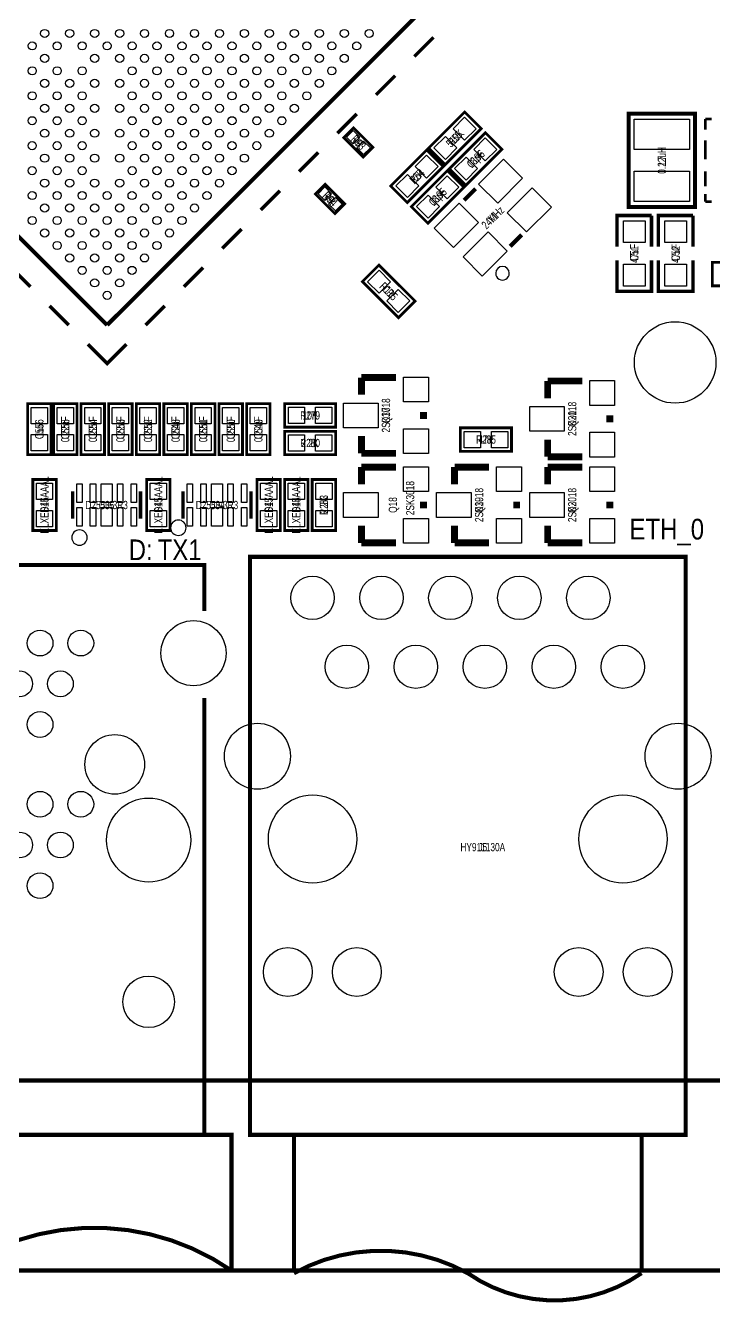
# Model space of a CAD drawing. Extents: x 0 to 125, y -10 to 88.
# Drawn here: x 30.42 to 55.75, y -8.18 to 38.88 of the extents above; entities that cross this region are included whole.
import ezdxf
from ezdxf.enums import TextEntityAlignment as Align

# ---------------------------------------------------------------- set-up
doc = ezdxf.new("R2010")
doc.units = 0
for name, color, linetype in [('BG_OUTLINE', 12, 'CONTINUOUS'), ('BG_SILKSCREEN_TOP', 7, 'CONTINUOUS'), ('CV_SILKSCREEN_TOP', 52, 'CONTINUOUS'), ('PG_SILKSCREEN_TOP', 7, 'CONTINUOUS'), ('PIN_TOP', 92, 'CONTINUOUS'), ('RD_SILKSCREEN_TOP', 12, 'CONTINUOUS')]:
    doc.layers.add(name, color=color, linetype=linetype)

msp = doc.modelspace()

# ---------------------------------------------------------------- linework, layer by layer
at = {"layer": 'BG_OUTLINE', "const_width": 0.1524}
for points in [[(125.000004, 77.0001), (125.000004, 2.999994, -0.414214), (122.00001, 0), (2.999994, 0, -0.414214), (0, 2.999994), (0, 77.0001, -0.414214), (2.999994, 80.000094), (122.00001, 80.000094, -0.414214), (125.000004, 77.0001)], [(122.00001, 0), (122.00001, -1.499997), (125.000004, -1.499997), (125.000004, -4.99999, -0.414214), (123.000008, -6.999986), (1.999996, -6.999986, -0.414214), (0, -4.99999), (0, -1.499997), (2.999994, -1.499997), (2.999994, 0)]]:
    msp.add_lwpolyline(points, format="xyb", dxfattribs=at)
at = {"layer": 'PG_SILKSCREEN_TOP'}
for points, const_width in [([(33.419847, 27.839518), (17.156379, 44.102985)], 0.150089), ([(49.683314, 44.102985), (33.419847, 27.839518)], 0.150089), ([(44.73354, 37.739015), (45.440651, 38.446126)], 0.127), ([(43.319344, 36.324819), (44.026455, 37.031905)], 0.127), ([(45.258126, 34.362593), (46.587207, 35.691674), (47.197874, 35.081007), (45.868793, 33.751926), (45.258126, 34.362593)], 0.1016), ([(41.905123, 34.910598), (42.612234, 35.617709)], 0.127), ([(52.62499, 35.627818), (52.62499, 32.190182), (55.065168, 32.190182), (55.065168, 35.628072), (52.62499, 35.628072), (52.62499, 35.627818)], 0.1524), ([(55.444009, 35.433991), (55.444009, 35.041103)], 0.1), ([(55.444009, 35.433991), (55.676698, 35.433991)], 0.1), ([(42.13319, 34.749003), (42.851603, 34.03059), (43.21081, 34.389797), (42.492397, 35.10821), (42.13319, 34.749003)], 0.1016), ([(46.020126, 33.600593), (47.349207, 34.929674), (47.959874, 34.319007), (46.630793, 32.989926), (46.020126, 33.600593)], 0.1016), ([(43.861126, 32.965593), (45.190207, 34.294674), (45.800874, 33.684007), (44.471793, 32.354926), (43.861126, 32.965593)], 0.1016), ([(55.444009, 33.950097), (55.444009, 34.650096)], 0.1), ([(40.490927, 33.496377), (41.198013, 34.203488)], 0.127), ([(46.562874, 32.922007), (45.233793, 31.592926), (44.623126, 32.203593), (45.952207, 33.532674), (46.562874, 32.922007)], 0.1016), ([(55.444009, 32.947788), (55.444009, 33.504607)], 0.1), ([(41.09179, 32.666203), (41.810203, 31.94779), (42.16941, 32.306997), (41.450997, 33.02541), (41.09179, 32.666203)], 0.1016), ([(39.076706, 32.082181), (39.783817, 32.789292)], 0.127), ([(46.564347, 32.437197), (46.988603, 32.861453)], 0.150012), ([(55.444009, 32.384009), (55.444009, 32.66821)], 0.1), ([(55.444009, 32.384009), (55.676698, 32.384009)], 0.1), ([(52.197, 30.734), (52.197, 31.877), (53.467, 31.877)], 0.127), ([(53.467, 31.877), (53.467, 30.734)], 0.127), ([(53.721, 30.734), (53.721, 31.877), (54.991, 31.877)], 0.127), ([(54.991, 31.877), (54.991, 30.734)], 0.127), ([(37.662485, 30.66796), (38.369596, 31.375071)], 0.127), ([(48.261397, 30.740147), (48.685653, 31.164403)], 0.150012), ([(53.467, 30.226), (53.467, 29.083), (52.197, 29.083), (52.197, 30.226)], 0.127), ([(54.991, 30.226), (54.991, 29.083), (53.721, 29.083), (53.721, 30.226)], 0.127), ([(57.5818, 29.2862), (55.7022, 29.2862), (55.7022, 30.1498), (57.5818, 30.1498), (57.5818, 29.2862)], 0.1016), ([(29.884319, 29.960849), (30.59143, 29.253739)], 0.127), ([(36.248264, 29.253739), (36.955374, 29.960849)], 0.127), ([(43.430393, 30.052874), (44.759474, 28.723793), (44.148807, 28.113126), (42.819726, 29.442207), (43.430393, 30.052874)], 0.1016), ([(31.29854, 28.546628), (32.005626, 27.839518)], 0.127), ([(34.834068, 27.839518), (35.541153, 28.546628)], 0.127), ([(34.126957, 27.132432), (33.419847, 26.425322), (32.712736, 27.132432)], 0.127), ([(42.7863, 25.273), (42.7863, 25.908)], 0.254), ([(42.7863, 25.908), (44.0563, 25.908)], 0.254), ([(49.6443, 25.146), (49.6443, 25.781)], 0.254), ([(49.6443, 25.781), (50.9143, 25.781)], 0.254), ([(31.3563, 24.9428), (31.3563, 23.0632), (30.4927, 23.0632), (30.4927, 24.9428), (31.3563, 24.9428)], 0.1016), ([(32.3088, 24.9428), (32.3088, 23.0632), (31.4452, 23.0632), (31.4452, 24.9428), (32.3088, 24.9428)], 0.1016), ([(33.3248, 24.9428), (33.3248, 23.0632), (32.4612, 23.0632), (32.4612, 24.9428), (33.3248, 24.9428)], 0.1016), ([(34.3408, 24.9428), (34.3408, 23.0632), (33.4772, 23.0632), (33.4772, 24.9428), (34.3408, 24.9428)], 0.1016), ([(35.3568, 24.9428), (35.3568, 23.0632), (34.4932, 23.0632), (34.4932, 24.9428), (35.3568, 24.9428)], 0.1016), ([(36.3728, 24.9428), (36.3728, 23.0632), (35.5092, 23.0632), (35.5092, 24.9428), (36.3728, 24.9428)], 0.1016), ([(37.3888, 24.9428), (37.3888, 23.0632), (36.5252, 23.0632), (36.5252, 24.9428), (37.3888, 24.9428)], 0.1016), ([(38.4048, 24.9428), (38.4048, 23.0632), (37.5412, 23.0632), (37.5412, 24.9428), (38.4048, 24.9428)], 0.1016), ([(39.4208, 24.9428), (39.4208, 23.0632), (38.5572, 23.0632), (38.5572, 24.9428), (39.4208, 24.9428)], 0.1016), ([(39.9542, 24.9428), (41.8338, 24.9428), (41.8338, 24.0792), (39.9542, 24.0792), (39.9542, 24.9428)], 0.1016), ([(45.0723, 24.384), (45.0723, 24.638)], 0.254), ([(51.9303, 24.257), (51.9303, 24.511)], 0.254), ([(46.4312, 24.0538), (48.3108, 24.0538), (48.3108, 23.1902), (46.4312, 23.1902), (46.4312, 24.0538)], 0.1016), ([(39.9542, 23.9268), (41.8338, 23.9268), (41.8338, 23.0632), (39.9542, 23.0632), (39.9542, 23.9268)], 0.1016), ([(42.7863, 23.749), (42.7863, 23.114)], 0.254), ([(49.6443, 23.622), (49.6443, 22.987)], 0.254), ([(42.7863, 23.114), (44.0563, 23.114)], 0.254), ([(49.6443, 22.987), (50.9143, 22.987)], 0.254), ([(42.7863, 21.971), (42.7863, 22.606)], 0.254), ([(42.7863, 22.606), (44.0563, 22.606)], 0.254), ([(46.2153, 21.971), (46.2153, 22.606)], 0.254), ([(46.2153, 22.606), (47.4853, 22.606)], 0.254), ([(49.6443, 21.971), (49.6443, 22.606)], 0.254), ([(49.6443, 22.606), (50.9143, 22.606)], 0.254), ([(31.5468, 22.1488), (31.5468, 20.2692), (30.6832, 20.2692), (30.6832, 22.1488), (31.5468, 22.1488)], 0.1016), ([(35.7378, 22.1488), (35.7378, 20.2692), (34.8742, 20.2692), (34.8742, 22.1488), (35.7378, 22.1488)], 0.1016), ([(39.8018, 22.1488), (39.8018, 20.2692), (38.9382, 20.2692), (38.9382, 22.1488), (39.8018, 22.1488)], 0.1016), ([(40.8178, 22.1488), (40.8178, 20.2692), (39.9542, 20.2692), (39.9542, 22.1488), (40.8178, 22.1488)], 0.1016), ([(41.8338, 22.1488), (41.8338, 20.2692), (40.9702, 20.2692), (40.9702, 22.1488), (41.8338, 22.1488)], 0.1016), ([(32.151066, 21.709126), (32.151066, 20.709128)], 0.127), ([(34.650934, 21.709126), (34.650934, 20.709128)], 0.127), ([(36.215066, 21.709126), (36.215066, 20.709128)], 0.127), ([(38.714934, 21.709126), (38.714934, 20.709128)], 0.127), ([(45.0723, 21.082), (45.0723, 21.336)], 0.254), ([(48.5013, 21.082), (48.5013, 21.336)], 0.254), ([(51.9303, 21.082), (51.9303, 21.336)], 0.254), ([(42.7863, 20.447), (42.7863, 19.812)], 0.254), ([(46.2153, 20.447), (46.2153, 19.812)], 0.254), ([(49.6443, 20.447), (49.6443, 19.812)], 0.254), ([(42.7863, 19.812), (44.0563, 19.812)], 0.254), ([(46.2153, 19.812), (47.4853, 19.812)], 0.254), ([(49.6443, 19.812), (50.9143, 19.812)], 0.254), ([(54.719982, -1.999996), (54.719982, 0), (38.679984, 0), (38.679984, 19.300012), (54.719982, 19.300012), (54.719982, -1.999996), (38.679984, -1.999996), (38.679984, 0)], 0.150012), ([(37.000002, 17.299991), (37.000002, 18.999987), (18.399989, 18.999987), (18.399989, 17.199991)], 0.150012), ([(18.399989, 14.199997), (18.399989, -1.999996), (37.000002, -1.999996), (37.000002, 14.099997)], 0.150012), ([(18.399989, -1.999996), (18.399989, 0), (37.000002, 0), (37.000002, -1.999996)], 0.150012), ([(17.399991, -7.000011), (17.399991, -1.999996), (38, -1.999996), (38, -7.000011)], 0.150012), ([(53.099995, -6.999986), (53.099995, -1.999996), (40.29997, -1.999996), (40.29997, -6.999986)], 0.150012)]:
    msp.add_lwpolyline(points, dxfattribs=dict(at, const_width=const_width))
for points in [[(48.228529, 29.750182, 1), (47.728577, 29.750199, 1)], [(32.684974, 20.009612, 1), (32.11703, 20.009612, 1)], [(36.326572, 20.3708, 1), (35.758628, 20.3708, 1)]]:
    msp.add_lwpolyline(points, format="xyb", close=True, dxfattribs=at)
at = {"layer": 'PG_SILKSCREEN_TOP', "const_width": 0.150012}
for points in [[(27.899995, -7.000011, -0.31168), (38, -7.000011)], [(46.699983, -7.099986, 0.258538), (40.29997, -7.099986)], [(53.099995, -7.099986, -0.313617), (46.699983, -7.099986)]]:
    msp.add_lwpolyline(points, format="xyb", dxfattribs=at)
at = {"layer": 'PIN_TOP'}
for points in [[(46.581466, 34.651434), (46.157634, 35.075266), (46.581466, 35.499099), (47.005299, 35.075266)], [(52.832, 35.42665), (54.864, 35.42665), (54.864, 34.30905), (52.832, 34.30905)], [(42.229991, 34.763913), (42.477487, 35.011409), (42.724983, 34.763913), (42.477487, 34.516417)], [(42.619017, 34.374887), (42.866513, 34.622383), (43.114009, 34.374887), (42.866513, 34.127391)], [(45.874534, 33.944501), (45.450701, 34.368334), (45.874534, 34.792166), (46.298366, 34.368334)], [(47.343466, 33.889434), (46.919634, 34.313266), (47.343466, 34.737099), (47.767299, 34.313266)], [(45.184466, 33.254434), (44.760634, 33.678266), (45.184466, 34.102099), (45.608299, 33.678266)], [(46.636534, 33.182501), (46.212701, 33.606334), (46.636534, 34.030166), (47.060366, 33.606334)], [(47.801789, 32.331136), (47.094683, 33.038242), (48.01392, 33.957479), (48.721026, 33.250373)], [(52.832, 33.50895), (54.864, 33.50895), (54.864, 32.39135), (52.832, 32.39135)], [(44.477534, 32.547501), (44.053701, 32.971334), (44.477534, 33.395166), (44.901366, 32.971334)], [(45.946466, 33.340099), (46.370299, 32.916266), (45.946466, 32.492434), (45.522634, 32.916266)], [(41.188591, 32.681113), (41.436087, 32.928609), (41.683583, 32.681113), (41.436087, 32.433617)], [(41.577617, 32.292087), (41.825113, 32.539583), (42.072609, 32.292087), (41.825113, 32.044591)], [(45.239534, 32.633166), (45.663366, 32.209334), (45.239534, 31.785501), (44.815701, 32.209334)], [(48.862442, 31.270483), (48.155336, 31.977589), (49.074573, 32.896826), (49.781679, 32.18972)], [(46.175427, 30.704774), (45.468321, 31.41188), (46.387558, 32.331117), (47.094664, 31.624011)], [(52.43195, 31.68015), (53.23205, 31.68015), (53.23205, 30.88005), (52.43195, 30.88005)], [(53.95595, 31.68015), (54.75605, 31.68015), (54.75605, 30.88005), (53.95595, 30.88005)], [(47.23608, 29.644121), (46.528974, 30.351227), (47.448211, 31.270464), (48.155317, 30.563358)], [(43.012301, 29.436466), (43.436134, 29.860299), (43.859966, 29.436466), (43.436134, 29.012634)], [(52.43195, 30.07995), (53.23205, 30.07995), (53.23205, 29.27985), (52.43195, 29.27985)], [(53.95595, 30.07995), (54.75605, 30.07995), (54.75605, 29.27985), (53.95595, 29.27985)], [(43.719234, 28.729534), (44.143066, 29.153366), (44.566899, 28.729534), (44.143066, 28.305701)], [(45.2501, 25.0063), (44.3357, 25.0063), (44.3357, 25.9207), (45.2501, 25.9207)], [(52.1081, 24.8793), (51.1937, 24.8793), (51.1937, 25.7937), (52.1081, 25.7937)], [(43.3959, 24.0538), (42.1259, 24.0538), (42.1259, 24.9682), (43.3959, 24.9682)], [(30.624805, 24.802567), (31.224195, 24.802567), (31.224195, 24.203177), (30.624805, 24.203177)], [(31.577305, 24.802567), (32.176695, 24.802567), (32.176695, 24.203177), (31.577305, 24.203177)], [(32.593305, 24.802567), (33.192695, 24.802567), (33.192695, 24.203177), (32.593305, 24.203177)], [(33.609305, 24.802567), (34.208695, 24.802567), (34.208695, 24.203177), (33.609305, 24.203177)], [(34.625305, 24.802567), (35.224695, 24.802567), (35.224695, 24.203177), (34.625305, 24.203177)], [(35.641305, 24.802567), (36.240695, 24.802567), (36.240695, 24.203177), (35.641305, 24.203177)], [(36.657305, 24.802567), (37.256695, 24.802567), (37.256695, 24.203177), (36.657305, 24.203177)], [(37.673305, 24.802567), (38.272695, 24.802567), (38.272695, 24.203177), (37.673305, 24.203177)], [(38.689305, 24.802567), (39.288695, 24.802567), (39.288695, 24.203177), (38.689305, 24.203177)], [(40.094433, 24.211305), (40.094433, 24.810695), (40.693823, 24.810695), (40.693823, 24.211305)], [(41.094177, 24.211305), (41.094177, 24.810695), (41.693567, 24.810695), (41.693567, 24.211305)], [(50.2539, 23.9268), (48.9839, 23.9268), (48.9839, 24.8412), (50.2539, 24.8412)], [(45.2501, 23.1013), (44.3357, 23.1013), (44.3357, 24.0157), (45.2501, 24.0157)], [(30.624805, 23.802823), (31.224195, 23.802823), (31.224195, 23.203433), (30.624805, 23.203433)], [(31.577305, 23.802823), (32.176695, 23.802823), (32.176695, 23.203433), (31.577305, 23.203433)], [(32.593305, 23.802823), (33.192695, 23.802823), (33.192695, 23.203433), (32.593305, 23.203433)], [(33.609305, 23.802823), (34.208695, 23.802823), (34.208695, 23.203433), (33.609305, 23.203433)], [(34.625305, 23.802823), (35.224695, 23.802823), (35.224695, 23.203433), (34.625305, 23.203433)], [(35.641305, 23.802823), (36.240695, 23.802823), (36.240695, 23.203433), (35.641305, 23.203433)], [(36.657305, 23.802823), (37.256695, 23.802823), (37.256695, 23.203433), (36.657305, 23.203433)], [(37.673305, 23.802823), (38.272695, 23.802823), (38.272695, 23.203433), (37.673305, 23.203433)], [(38.689305, 23.802823), (39.288695, 23.802823), (39.288695, 23.203433), (38.689305, 23.203433)], [(40.094433, 23.195305), (40.094433, 23.794695), (40.693823, 23.794695), (40.693823, 23.195305)], [(41.094177, 23.195305), (41.094177, 23.794695), (41.693567, 23.794695), (41.693567, 23.195305)], [(46.571433, 23.322305), (46.571433, 23.921695), (47.170823, 23.921695), (47.170823, 23.322305)], [(47.571177, 23.322305), (47.571177, 23.921695), (48.170567, 23.921695), (48.170567, 23.322305)], [(52.1081, 22.9743), (51.1937, 22.9743), (51.1937, 23.8887), (52.1081, 23.8887)], [(45.2501, 21.7043), (44.3357, 21.7043), (44.3357, 22.6187), (45.2501, 22.6187)], [(48.6791, 21.7043), (47.7647, 21.7043), (47.7647, 22.6187), (48.6791, 22.6187)], [(52.1081, 21.7043), (51.1937, 21.7043), (51.1937, 22.6187), (52.1081, 22.6187)], [(30.815305, 22.008567), (31.414695, 22.008567), (31.414695, 21.409177), (30.815305, 21.409177)], [(32.301053, 21.306409), (32.301053, 21.986367), (32.500951, 21.986367), (32.500951, 21.306409)], [(32.801179, 21.306409), (32.801179, 21.986367), (33.001077, 21.986367), (33.001077, 21.306409)], [(33.200975, 21.306409), (33.200975, 21.986367), (33.601025, 21.986367), (33.601025, 21.306409)], [(33.800923, 21.306409), (33.800923, 21.986367), (34.000821, 21.986367), (34.000821, 21.306409)], [(34.301049, 21.306409), (34.301049, 21.986367), (34.500947, 21.986367), (34.500947, 21.306409)], [(35.006305, 22.008567), (35.605695, 22.008567), (35.605695, 21.409177), (35.006305, 21.409177)], [(36.365053, 21.306409), (36.365053, 21.986367), (36.564951, 21.986367), (36.564951, 21.306409)], [(36.865179, 21.306409), (36.865179, 21.986367), (37.065077, 21.986367), (37.065077, 21.306409)], [(37.264975, 21.306409), (37.264975, 21.986367), (37.665025, 21.986367), (37.665025, 21.306409)], [(37.864923, 21.306409), (37.864923, 21.986367), (38.064821, 21.986367), (38.064821, 21.306409)], [(38.365049, 21.306409), (38.365049, 21.986367), (38.564947, 21.986367), (38.564947, 21.306409)], [(39.070305, 22.008567), (39.669695, 22.008567), (39.669695, 21.409177), (39.070305, 21.409177)], [(40.086305, 22.008567), (40.685695, 22.008567), (40.685695, 21.409177), (40.086305, 21.409177)], [(41.102305, 22.008567), (41.701695, 22.008567), (41.701695, 21.409177), (41.102305, 21.409177)], [(43.3959, 20.7518), (42.1259, 20.7518), (42.1259, 21.6662), (43.3959, 21.6662)], [(46.8249, 20.7518), (45.5549, 20.7518), (45.5549, 21.6662), (46.8249, 21.6662)], [(50.2539, 20.7518), (48.9839, 20.7518), (48.9839, 21.6662), (50.2539, 21.6662)], [(30.815305, 21.008823), (31.414695, 21.008823), (31.414695, 20.409433), (30.815305, 20.409433)], [(32.301053, 20.431633), (32.301053, 21.111591), (32.500951, 21.111591), (32.500951, 20.431633)], [(32.801179, 20.431633), (32.801179, 21.111591), (33.001077, 21.111591), (33.001077, 20.431633)], [(33.200975, 20.431633), (33.200975, 21.111591), (33.601025, 21.111591), (33.601025, 20.431633)], [(33.800923, 20.431633), (33.800923, 21.111591), (34.000821, 21.111591), (34.000821, 20.431633)], [(34.301049, 20.431633), (34.301049, 21.111591), (34.500947, 21.111591), (34.500947, 20.431633)], [(35.006305, 21.008823), (35.605695, 21.008823), (35.605695, 20.409433), (35.006305, 20.409433)], [(36.365053, 20.431633), (36.365053, 21.111591), (36.564951, 21.111591), (36.564951, 20.431633)], [(36.865179, 20.431633), (36.865179, 21.111591), (37.065077, 21.111591), (37.065077, 20.431633)], [(37.264975, 20.431633), (37.264975, 21.111591), (37.665025, 21.111591), (37.665025, 20.431633)], [(37.864923, 20.431633), (37.864923, 21.111591), (38.064821, 21.111591), (38.064821, 20.431633)], [(38.365049, 20.431633), (38.365049, 21.111591), (38.564947, 21.111591), (38.564947, 20.431633)], [(39.070305, 21.008823), (39.669695, 21.008823), (39.669695, 20.409433), (39.070305, 20.409433)], [(40.086305, 21.008823), (40.685695, 21.008823), (40.685695, 20.409433), (40.086305, 20.409433)], [(41.102305, 21.008823), (41.701695, 21.008823), (41.701695, 20.409433), (41.102305, 20.409433)], [(45.2501, 19.7993), (44.3357, 19.7993), (44.3357, 20.7137), (45.2501, 20.7137)], [(48.6791, 19.7993), (47.7647, 19.7993), (47.7647, 20.7137), (48.6791, 20.7137)], [(52.1081, 19.7993), (51.1937, 19.7993), (51.1937, 20.7137), (52.1081, 20.7137)]]:
    msp.add_lwpolyline(points, close=True, dxfattribs=at)
for centre, radius in [((31.121807, 38.587629), 0.14986), ((32.041059, 38.587629), 0.14986), ((32.960208, 38.58768), 0.14986), ((33.879485, 38.58768), 0.14986), ((34.798914, 38.587477), 0.14986), ((35.718166, 38.587477), 0.14986), ((36.637341, 38.587553), 0.14986), ((37.556491, 38.587477), 0.14986), ((38.475742, 38.587502), 0.14986), ((39.394968, 38.587477), 0.14986), ((40.314194, 38.587502), 0.14986), ((41.233446, 38.587477), 0.14986), ((42.152672, 38.587502), 0.14986), ((43.071847, 38.587553), 0.14986), ((30.66222, 38.128016), 0.14986), ((31.58142, 38.128016), 0.14986), ((32.500621, 38.128067), 0.14986), ((33.419847, 38.128067), 0.14986), ((34.339301, 38.127864), 0.14986), ((35.258527, 38.127838), 0.14986), ((36.177703, 38.12794), 0.14986), ((37.096954, 38.12794), 0.14986), ((38.016104, 38.127864), 0.14986), ((38.935355, 38.127864), 0.14986), ((39.854581, 38.127864), 0.14986), ((40.773833, 38.127864), 0.14986), ((41.693059, 38.127864), 0.14986), ((42.612234, 38.12794), 0.14986), ((31.121807, 37.668403), 0.14986), ((32.960234, 37.668454), 0.14986), ((33.879663, 37.668225), 0.14986), ((34.798914, 37.668225), 0.14986), ((35.718064, 37.668302), 0.14986), ((36.637341, 37.668302), 0.14986), ((37.556567, 37.668327), 0.14986), ((38.475742, 37.668225), 0.14986), ((39.394968, 37.668251), 0.14986), ((40.314194, 37.668225), 0.14986), ((41.233446, 37.668251), 0.14986), ((42.152595, 37.668302), 0.14986), ((30.66227, 37.208841), 0.14986), ((31.581369, 37.208841), 0.14986), ((32.500621, 37.208816), 0.14986), ((34.339301, 37.208612), 0.14986), ((35.258477, 37.208689), 0.14986), ((36.177703, 37.208689), 0.14986), ((37.096929, 37.208689), 0.14986), ((38.016205, 37.208689), 0.14986), ((38.93533, 37.208638), 0.14986), ((39.854607, 37.208638), 0.14986), ((40.773807, 37.208638), 0.14986), ((41.693008, 37.208689), 0.14986), ((31.121807, 36.749279), 0.14986), ((32.041008, 36.749203), 0.14986), ((32.960437, 36.748999), 0.14986), ((33.879688, 36.748999), 0.14986), ((34.798838, 36.749076), 0.14986), ((35.71809, 36.749076), 0.14986), ((36.637316, 36.749076), 0.14986), ((37.556567, 36.749076), 0.14986), ((38.475793, 36.749101), 0.14986), ((39.394968, 36.748999), 0.14986), ((40.314194, 36.749025), 0.14986), ((41.233369, 36.749076), 0.14986), ((30.662067, 36.289386), 0.14986), ((31.581446, 36.289666), 0.14986), ((32.500824, 36.289386), 0.14986), ((34.339225, 36.289463), 0.14986), ((35.258477, 36.289437), 0.14986), ((36.177703, 36.289463), 0.14986), ((37.096929, 36.289437), 0.14986), ((38.01618, 36.289463), 0.14986), ((38.935431, 36.289463), 0.14986), ((39.854581, 36.289386), 0.14986), ((40.773756, 36.289463), 0.14986), ((31.121629, 35.829824), 0.14986), ((32.041262, 35.829824), 0.14986), ((32.960462, 35.829773), 0.14986), ((33.879612, 35.829824), 0.14986), ((34.798864, 35.829824), 0.14986), ((35.718064, 35.829824), 0.14986), ((36.637341, 35.829824), 0.14986), ((37.556542, 35.829824), 0.14986), ((38.475793, 35.829824), 0.14986), ((39.395044, 35.82985), 0.14986), ((40.314143, 35.829824), 0.14986), ((30.661991, 35.370211), 0.14986), ((31.581446, 35.370008), 0.14986), ((32.5009, 35.370211), 0.14986), ((34.339225, 35.370211), 0.14986), ((35.258477, 35.370237), 0.14986), ((36.177703, 35.370211), 0.14986), ((37.096929, 35.370237), 0.14986), ((38.01618, 35.370211), 0.14986), ((38.935406, 35.370237), 0.14986), ((39.854607, 35.370287), 0.14986), ((31.121807, 34.91037), 0.14986), ((32.041084, 34.91037), 0.14986), ((32.960437, 34.910674), 0.14986), ((33.879612, 34.910598), 0.14986), ((34.798838, 34.910598), 0.14986), ((35.71809, 34.910598), 0.14986), ((36.637316, 34.910598), 0.14986), ((37.556567, 34.910598), 0.14986), ((38.475793, 34.910598), 0.14986), ((39.394968, 34.910674), 0.14986), ((30.66227, 34.450833), 0.14986), ((31.581446, 34.450757), 0.14986), ((32.500621, 34.450833), 0.14986), ((34.339225, 34.450985), 0.14986), ((35.258477, 34.45096), 0.14986), ((36.177703, 34.450985), 0.14986), ((37.096929, 34.45096), 0.14986), ((38.01618, 34.450985), 0.14986), ((38.93533, 34.451036), 0.14986), ((31.121909, 33.99122), 0.14986), ((32.040982, 33.99122), 0.14986), ((32.960234, 33.99122), 0.14986), ((33.879663, 33.991423), 0.14986), ((34.798864, 33.991372), 0.14986), ((35.718064, 33.991372), 0.14986), ((36.637341, 33.991372), 0.14986), ((37.556542, 33.991372), 0.14986), ((38.475742, 33.991423), 0.14986), ((30.66227, 33.531581), 0.14986), ((31.581446, 33.531683), 0.14986), ((32.500621, 33.531581), 0.14986), ((34.339301, 33.53181), 0.14986), ((35.258477, 33.531759), 0.14986), ((36.177703, 33.531734), 0.14986), ((37.096929, 33.531759), 0.14986), ((38.016104, 33.53181), 0.14986), ((31.121807, 33.072045), 0.14986), ((32.041084, 33.072045), 0.14986), ((32.960208, 33.071968), 0.14986), ((33.879485, 33.071968), 0.14986), ((34.798914, 33.072197), 0.14986), ((35.71809, 33.072121), 0.14986), ((36.637316, 33.072121), 0.14986), ((37.556491, 33.072197), 0.14986), ((30.662194, 32.612432), 0.14986), ((31.581446, 32.612432), 0.14986), ((32.500672, 32.612432), 0.14986), ((33.419847, 32.612355), 0.14986), ((34.339073, 32.612381), 0.14986), ((35.258527, 32.612559), 0.14986), ((36.177703, 32.612508), 0.14986), ((37.096878, 32.612559), 0.14986), ((31.121807, 32.152793), 0.14986), ((32.041059, 32.152819), 0.14986), ((32.96031, 32.152819), 0.14986), ((33.87946, 32.152742), 0.14986), ((34.798711, 32.152742), 0.14986), ((35.71814, 32.152971), 0.14986), ((36.637265, 32.152971), 0.14986), ((30.66222, 31.69318), 0.14986), ((31.58142, 31.69318), 0.14986), ((32.500672, 31.69318), 0.14986), ((33.419923, 31.693206), 0.14986), ((34.339073, 31.693104), 0.14986), ((35.258324, 31.693129), 0.14986), ((36.177703, 31.693409), 0.14986), ((31.121807, 31.233567), 0.14986), ((32.041059, 31.233567), 0.14986), ((32.960285, 31.233567), 0.14986), ((33.879536, 31.233567), 0.14986), ((34.798686, 31.233516), 0.14986), ((35.717886, 31.233567), 0.14986), ((31.581446, 30.773954), 0.14986), ((32.500672, 30.773954), 0.14986), ((33.419923, 30.773954), 0.14986), ((34.339149, 30.77398), 0.14986), ((35.258248, 30.773954), 0.14986), ((32.041059, 30.314341), 0.14986), ((32.960285, 30.314316), 0.14986), ((33.879536, 30.314341), 0.14986), ((34.798711, 30.314417), 0.14986), ((32.500672, 29.854703), 0.14986), ((33.419898, 29.854703), 0.14986), ((34.339073, 29.854779), 0.14986), ((32.960285, 29.395115), 0.14986), ((33.879536, 29.39509), 0.14986), ((33.419847, 28.935553), 0.14986), ((54.337712, 26.461314), 1.499997), ((40.979877, 17.790008), 0.799998), ((43.519877, 17.790008), 0.799998), ((46.059877, 17.790008), 0.799998), ((48.599877, 17.790008), 0.799998), ((51.139877, 17.790008), 0.799998), ((36.600003, 15.749981), 1.199998), ((30.950002, 16.119983), 0.475005), ((32.449999, 16.119983), 0.475005), ((42.249877, 15.250008), 0.799998), ((44.789877, 15.250008), 0.799998), ((47.329877, 15.250008), 0.799998), ((49.869877, 15.250008), 0.799998), ((52.409877, 15.250008), 0.799998), ((30.19999, 14.619986), 0.475005), ((31.699987, 14.619986), 0.475005), ((30.950002, 13.119989), 0.475005), ((33.699983, 11.649989), 1.099998), ((38.954989, 11.950014), 1.214996), ((54.444976, 11.950014), 1.214996), ((30.950002, 10.17999), 0.475005), ((32.449999, 10.17999), 0.475005), ((34.949994, 8.860003), 1.549997), ((40.984983, 8.900008), 1.625003), ((52.414983, 8.900008), 1.625003), ((30.19999, 8.679993), 0.475005), ((31.699987, 8.679993), 0.475005), ((30.950002, 7.179996), 0.475005), ((40.074875, 3.999814), 0.899998), ((42.614875, 3.999814), 0.899998), ((50.78509, 3.999814), 0.899998), ((53.32509, 3.999814), 0.899998), ((34.949994, 2.899994), 0.949998)]:
    msp.add_circle(centre, radius, dxfattribs=at)

# ---------------------------------------------------------------- texts
at = {"layer": 'BG_SILKSCREEN_TOP', "width": 0.866667}
for s, p in [('ETH_0', (52.6542, 19.939)), ('D:', (34.2138, 19.177)), ('TX1', (35.2806, 19.177))]:
    msp.add_text(s, height=0.762, dxfattribs=at).set_placement(p)
at = {"layer": 'CV_SILKSCREEN_TOP', "width": 0.75}
for s, rotation, p in [('510K', 45, (46.335721, 34.614002)), ('0R', 315, (42.563948, 34.461933)), ('0.22uH', 90, (54.0004, 33.908873)), ('18pF', 45, (47.097721, 33.852002)), ('22R', 45, (44.938721, 33.217002)), ('0R', 315, (41.522548, 32.379133)), ('18pF', 45, (45.700721, 32.455002)), ('24MHz', 45, (47.732721, 31.693002)), ('47uF', 90, (52.9844, 30.479873)), ('47uF', 90, (54.5084, 30.479873)), ('0R', 315, (43.681548, 28.975533)), ('2SK3018', 90, (43.8404, 24.510873)), ('2SK3018', 90, (50.6984, 24.383873)), ('1uF', 90, (31.0769, 24.002873)), ('0.22uF', 90, (32.0294, 24.002873)), ('0.22uF', 90, (33.0454, 24.002873)), ('0.22uF', 90, (34.0614, 24.002873)), ('0.22uF', 90, (35.0774, 24.002873)), ('0.22uF', 90, (36.0934, 24.002873)), ('0.22uF', 90, (37.1094, 24.002873)), ('0.22uF', 90, (38.1254, 24.002873)), ('0.22uF', 90, (39.1414, 24.002873)), ('KLXES15AAA1', 90, (31.2674, 21.208873)), ('KLXES15AAA1', 90, (35.4584, 21.208873)), ('KLXES15AAA1', 90, (39.5224, 21.208873)), ('KLXES15AAA1', 90, (40.5384, 21.208873)), ('2SK3018', 90, (44.7294, 21.463)), ('2SK3018', 90, (47.2694, 21.208873)), ('2SK3018', 90, (50.6984, 21.208873)), ('2.2K', 90, (41.5544, 21.208873))]:
    msp.add_text(s, height=0.3048, rotation=rotation, dxfattribs=at).set_placement(p, align=Align.CENTER)
for s, p in [('10K', (40.894, 24.3586)), ('2.2K', (40.894, 23.3426)), ('47K', (47.371, 23.4696)), ('D2550-3R3', (33.401, 21.0566)), ('D2550-3R3', (37.465, 21.0566)), ('HY911130A', (47.254008, 8.449615))]:
    msp.add_text(s, height=0.3048, dxfattribs=at).set_placement(p, align=Align.CENTER)
at = {"layer": 'RD_SILKSCREEN_TOP', "width": 0.75}
for s, rotation, p in [('R93', 315, (42.563948, 34.461933)), ('R55', 45, (46.335721, 34.614002)), ('C196', 45, (47.097721, 33.852002)), ('L7', 90, (54.0004, 33.908873)), ('R54', 45, (44.938721, 33.217002)), ('R94', 315, (41.522548, 32.379133)), ('C195', 45, (45.700721, 32.455002)), ('Y1', 45, (47.732721, 31.693002)), ('C51', 90, (52.9844, 30.479873)), ('C52', 90, (54.5084, 30.479873)), ('R115', 315, (43.681548, 28.975533)), ('Q17', 90, (43.8404, 24.510873)), ('Q21', 90, (50.6984, 24.383873)), ('C556', 90, (31.0769, 24.002873)), ('C555', 90, (32.0294, 24.002873)), ('C554', 90, (33.0454, 24.002873)), ('C553', 90, (34.0614, 24.002873)), ('C552', 90, (35.0774, 24.002873)), ('C548', 90, (36.0934, 24.002873)), ('C551', 90, (37.1094, 24.002873)), ('C550', 90, (38.1254, 24.002873)), ('C549', 90, (39.1414, 24.002873)), ('D46', 90, (31.2674, 21.208873)), ('D45', 90, (35.4584, 21.208873)), ('D47', 90, (39.5224, 21.208873)), ('D44', 90, (40.5384, 21.208873)), ('R283', 90, (41.5544, 21.208873)), ('Q18', 90, (44.0944, 21.209)), ('Q19', 90, (47.2694, 21.208873)), ('Q20', 90, (50.6984, 21.208873))]:
    msp.add_text(s, height=0.3048, rotation=rotation, dxfattribs=at).set_placement(p, align=Align.CENTER)
for s, p in [('R279', (40.894, 24.3586)), ('R280', (40.894, 23.3426)), ('R285', (47.371, 23.4696)), ('U35', (33.401, 21.0566)), ('U34', (37.465, 21.0566)), ('J5', (47.254008, 8.449615))]:
    msp.add_text(s, height=0.3048, dxfattribs=at).set_placement(p, align=Align.CENTER)

doc.saveas('drawing.dxf')
